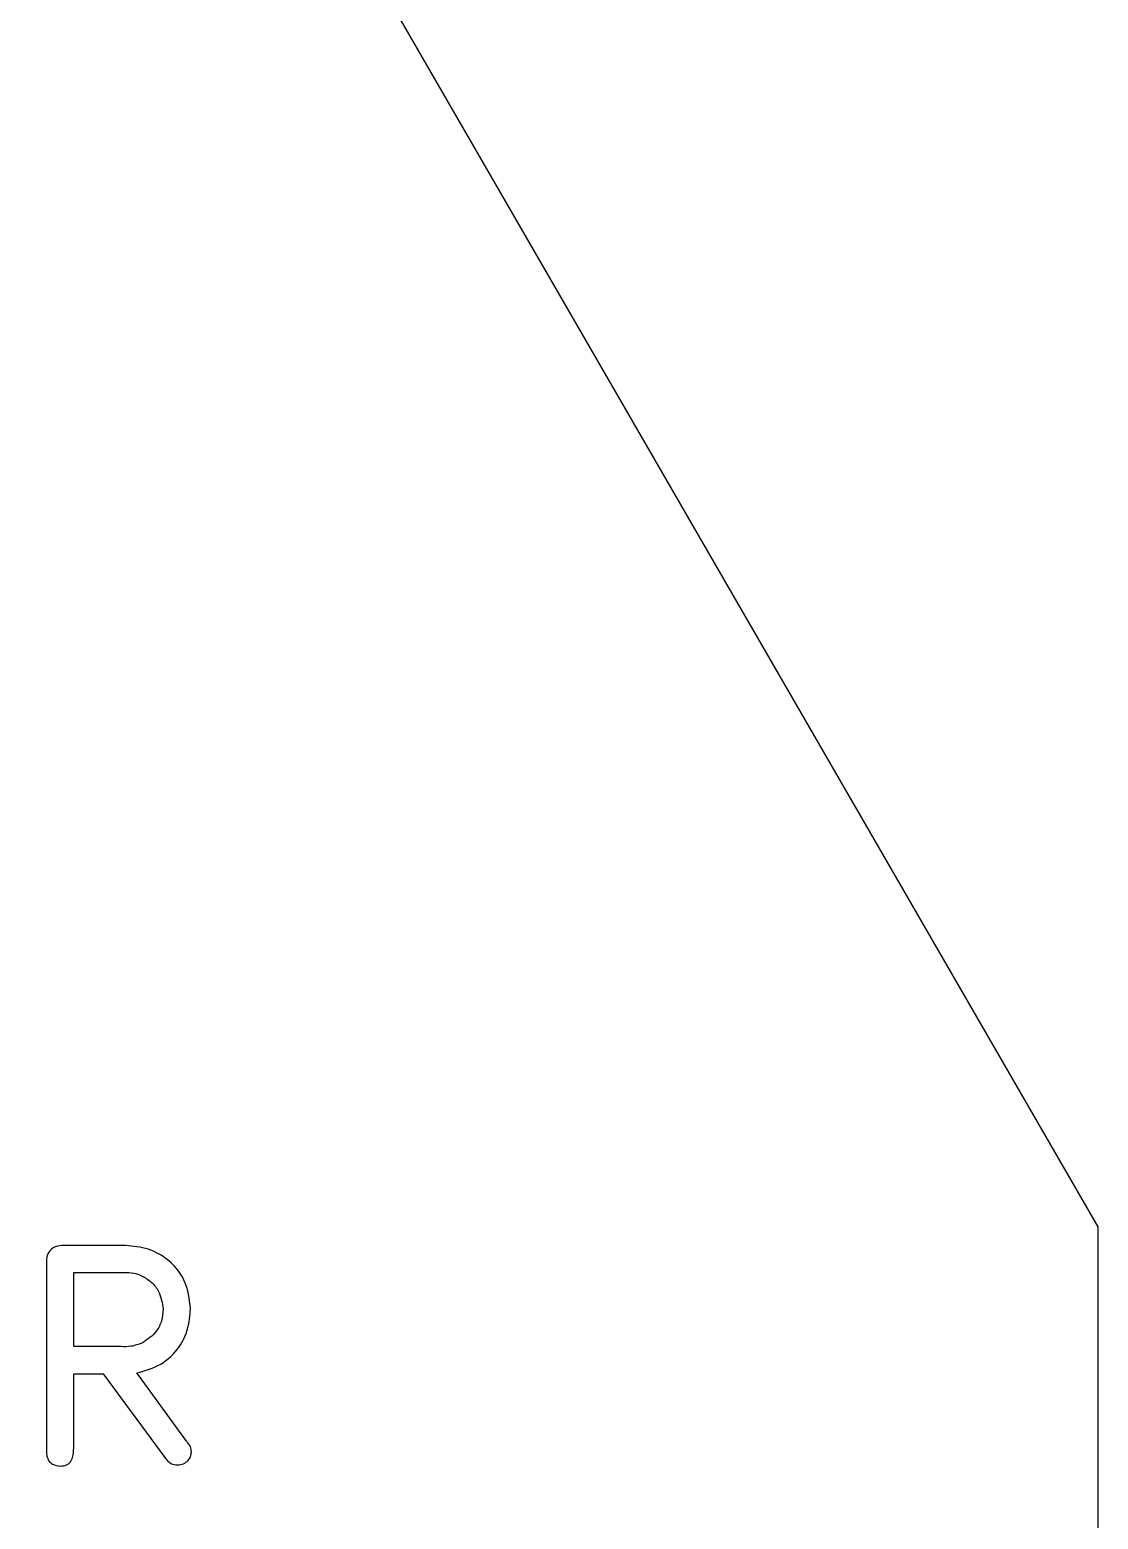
# Model space of a CAD drawing. Header units: inches. Extents: x 0.2 to 2.39, y 7.96 to 11.55.
# Drawn here: x 1.36 to 2.079, y 9.66 to 10.664 of the extents above; entities that cross this region are included whole.
import ezdxf

# ---------------------------------------------------------------- set-up
doc = ezdxf.new("R2010")
doc.units = ezdxf.units.IN
doc.header["$MEASUREMENT"] = 0

msp = doc.modelspace()

# ---------------------------------------------------------------- linework, layer by layer
at = {"color": 7, "linetype": 'Continuous', "lineweight": 25}
for p, q in [((2.0793, 9.8571), (1.1043, 11.5458)), ((2.0793, 9.0958), (2.0793, 9.8571)), ((1.4223, 9.8446), (1.3845, 9.8446)), ((1.371, 9.8318), (1.371, 9.7089)), ((1.3893, 9.8263), (1.423, 9.8263)), ((1.3893, 9.7764), (1.3893, 9.8263)), ((1.4214, 9.7764), (1.3893, 9.7764)), ((1.3893, 9.708), (1.3893, 9.758)), ((1.3893, 9.758), (1.4091, 9.758)), ((1.4091, 9.758), (1.4507, 9.7018)), ((1.4653, 9.7127), (1.4319, 9.7587))]:
    msp.add_line(p, q, dxfattribs=at)
for points, knots in [([(1.3845, 9.8446), (1.3824, 9.8446), (1.3783, 9.8446), (1.373, 9.8417), (1.3709, 9.8366), (1.371, 9.8334), (1.371, 9.8318)], [0, 0, 0, 0, 0.280918, 0.558799, 0.778755, 1, 1, 1, 1]), ([(1.468, 9.8018), (1.4672, 9.8084), (1.4657, 9.8215), (1.4531, 9.836), (1.4378, 9.8435), (1.4275, 9.8443), (1.4223, 9.8446)], [0, 0, 0, 0, 0.279745, 0.55883, 0.779167, 1, 1, 1, 1]), ([(1.423, 9.8263), (1.4253, 9.8263), (1.4295, 9.8264), (1.4333, 9.8249), (1.435, 9.8242)], [0, 0, 0, 0, 0.5607177, 1, 1, 1, 1]), ([(1.435, 9.8242), (1.4373, 9.8229), (1.4419, 9.8202), (1.4479, 9.8125), (1.449, 9.8057), (1.4496, 9.8016)], [0, 0, 0, 0, 0.280898, 0.561581, 1, 1, 1, 1]), ([(1.4319, 9.7587), (1.4374, 9.7602), (1.4486, 9.7633), (1.4604, 9.7748), (1.4669, 9.7883), (1.4676, 9.7973), (1.468, 9.8018)], [0, 0, 0, 0, 0.280009, 0.559435, 0.779517, 1, 1, 1, 1]), ([(1.4496, 9.8016), (1.4494, 9.799), (1.4489, 9.7938), (1.4447, 9.7851), (1.4391, 9.7813), (1.4357, 9.7789)], [0, 0, 0, 0, 0.280852, 0.56152, 1, 1, 1, 1]), ([(1.4357, 9.7789), (1.4331, 9.778), (1.4285, 9.7763), (1.4236, 9.7763), (1.4214, 9.7764)], [0, 0, 0, 0, 0.5584144, 1, 1, 1, 1]), ([(1.371, 9.7089), (1.371, 9.7077), (1.3709, 9.7057), (1.3711, 9.7036), (1.3712, 9.7027)], [0, 0, 0, 0, 0.56059, 1, 1, 1, 1]), ([(1.3803, 9.6959), (1.3818, 9.696), (1.384, 9.6961), (1.3864, 9.6978), (1.3891, 9.7013), (1.3892, 9.705), (1.3893, 9.708)], [0, 0, 0, 0, 0.249794, 0.37554, 0.501367, 1, 1, 1, 1]), ([(1.4592, 9.6967), (1.4606, 9.6969), (1.4633, 9.6972), (1.4664, 9.6994), (1.4683, 9.7024), (1.4685, 9.7045), (1.4686, 9.7056)], [0, 0, 0, 0, 0.280221, 0.559837, 0.77979, 1, 1, 1, 1]), ([(1.4662, 9.7116), (1.466, 9.7117), (1.4657, 9.7121), (1.4654, 9.7125), (1.4653, 9.7127)], [0, 0, 0, 0, 0.557723, 1, 1, 1, 1]), ([(1.4686, 9.7056), (1.4685, 9.7068), (1.4682, 9.709), (1.4668, 9.7108), (1.4662, 9.7116)], [0, 0, 0, 0, 0.558638, 1, 1, 1, 1]), ([(1.3712, 9.7027), (1.3716, 9.7016), (1.3723, 9.6994), (1.3755, 9.6966), (1.3785, 9.6962), (1.3803, 9.6959)], [0, 0, 0, 0, 0.280631, 0.561069, 1, 1, 1, 1]), ([(1.4507, 9.7018), (1.4519, 9.7002), (1.4541, 9.6972), (1.4577, 9.6969), (1.4592, 9.6967)], [0, 0, 0, 0, 0.56113, 1, 1, 1, 1])]:
    msp.add_open_spline(points, degree=3, knots=knots, dxfattribs=at)

doc.saveas('drawing.dxf')
